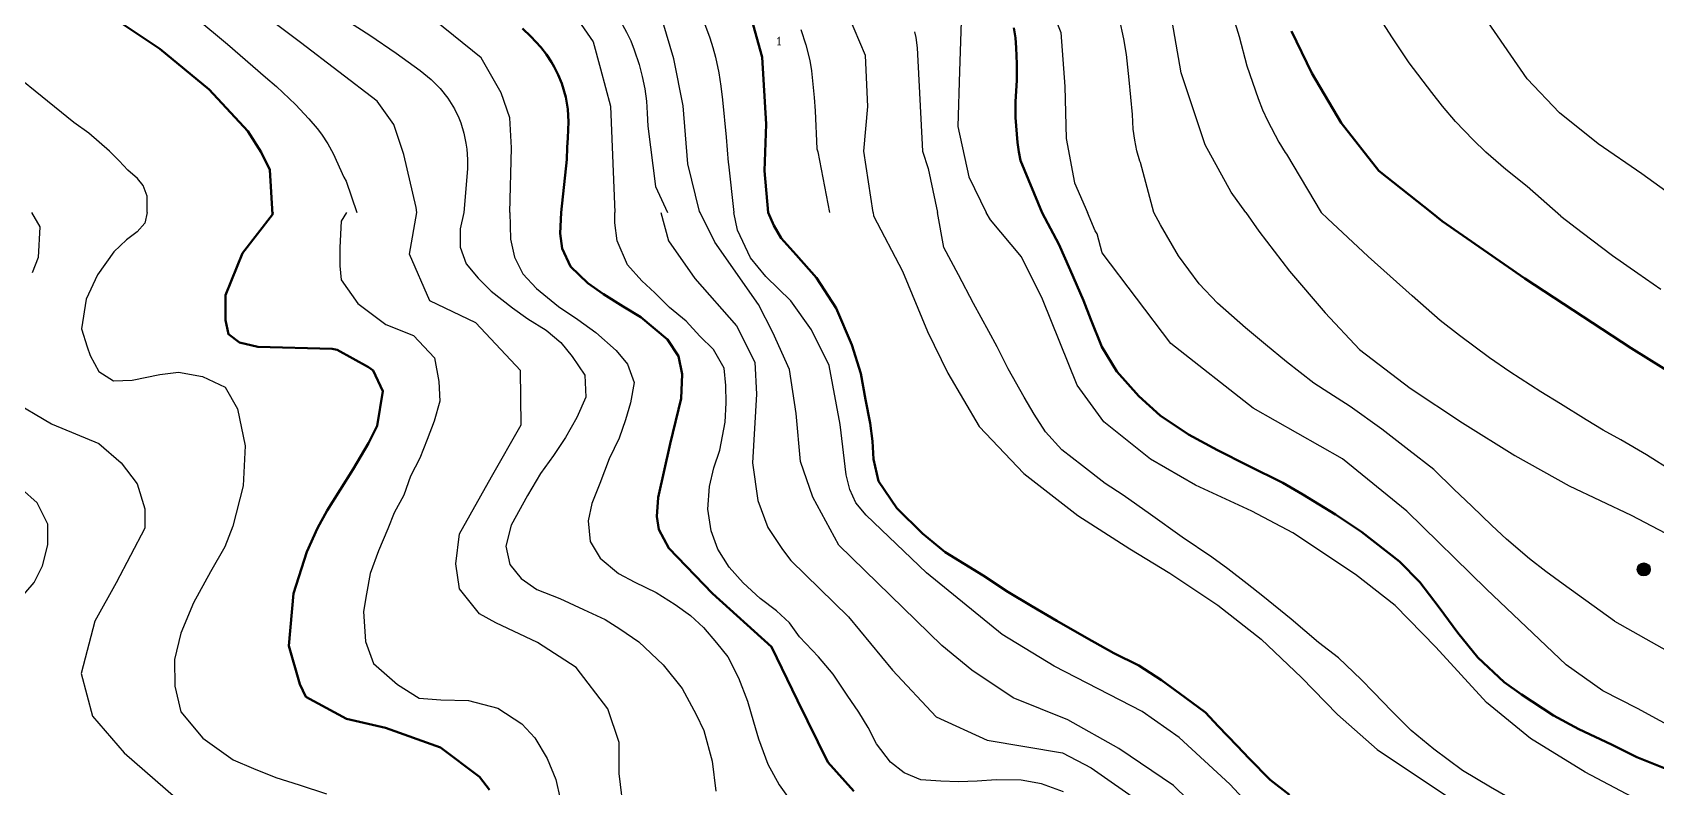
# Model space of a CAD drawing. Header units: metres. Extents: x 549268 to 556659, y 1838059 to 1844558.
# Drawn here: x 551896.4 to 552271.3, y 1841867.3 to 1842041.6 of the extents above; entities that cross this region are included whole.
import ezdxf
from ezdxf.enums import TextEntityAlignment as Align

# ---------------------------------------------------------------- set-up
doc = ezdxf.new("R2010")
doc.units = ezdxf.units.M
doc.header["$LTSCALE"] = 0.8
for name, color, linetype, lineweight in [('1', 7, 'Continuous', 25), ('2', 7, 'Continuous', 53), ('5', 7, 'Continuous', 13)]:
    doc.layers.add(name, color=color, linetype=linetype, lineweight=lineweight)
doc.layers.add('15', color=7, linetype='Continuous')

msp = doc.modelspace()

# ---------------------------------------------------------------- hatches: boundary and pattern name
at = {"layer": '5'}
msp.add_hatch(color=256, dxfattribs=at).paths.add_polyline_path([(552269.9, 1841917.62, 1), (552266.9, 1841917.62, 1)])

# ---------------------------------------------------------------- linework, layer by layer
at = {"layer": '1'}
for points in [[(552003.96, 1842069.42), (552014.21, 1842062.3), (552019.2, 1842058.48), (552022.12, 1842056.02), (552024, 1842054.31), (552026.72, 1842051.56), (552028.26, 1842049.75), (552029.68, 1842047.9), (552031.76, 1842044.87), (552033.56, 1842041.71), (552034.5, 1842039.65), (552035.32, 1842037.56), (552036.42, 1842034.24), (552037.15, 1842031.46), (552037.73, 1842028.62), (552038.13, 1842025.77), (552038.32, 1842022.98), (552038.41, 1842020), (552040.25, 1842006.07), (552043.02, 1842000)], [(552176.49, 1842000), (552173.17, 1842004.76), (552167.14, 1842015.67), (552161.6, 1842032.26), (552156.56, 1842061.04)], [(552249.22, 1841999.21), (552241.49, 1842006.01), (552236.55, 1842010), (552231.94, 1842013.98), (552229.03, 1842016.79), (552224.96, 1842021.05), (552221.93, 1842024.62), (552219.43, 1842027.76), (552214.23, 1842034.61), (552210.37, 1842040.33), (552202.17, 1842053.21)], [(552129.84, 1842051.61), (552133.81, 1842041.6), (552134.72, 1842029.13), (552135.06, 1842017.11), (552136.99, 1842006.85), (552139.93, 1842000)], [(552171.67, 1842051.48), (552174.99, 1842040.7), (552176.74, 1842033.91), (552179.33, 1842026.39), (552180.34, 1842023.76), (552181.52, 1842021.25), (552184.17, 1842016.31), (552185.63, 1842013.89), (552185.88, 1842013.54), (552193.93, 1842000)], [(552276.24, 1842002.97), (552267.97, 1842008.95), (552257.9, 1842015.86), (552248.96, 1842023.04), (552241.49, 1842030.93), (552227.08, 1842051.82)], [(551934.07, 1842044.96), (551941.36, 1842038.91), (551950.2, 1842031.31), (551952.69, 1842029.14), (551957.08, 1842024.95), (551960.21, 1842021.66), (551962.13, 1842019.41), (551963.07, 1842018.16), (551964.53, 1842015.89), (551965.76, 1842013.66), (551968.24, 1842008.22), (551968.77, 1842007.29), (551971.23, 1842000)], [(551985.08, 1842000), (551984.99, 1842001.19), (551982.13, 1842013.46), (551979.8, 1842020.36), (551975.93, 1842025.74), (551958.22, 1842039.3), (551950.21, 1842045.3)], [(551965.92, 1842046.32), (551974.24, 1842040.99), (551980.35, 1842036.84), (551985.87, 1842032.81), (551988.39, 1842030.74), (551990.5, 1842028.66), (551992.27, 1842026.45), (551993.79, 1842024), (551994.78, 1842021.91), (551995.25, 1842020.7), (551995.94, 1842018.39), (551996.44, 1842016.01), (551996.63, 1842014.69), (551996.81, 1842012.3), (551996.81, 1842010.08), (551995.99, 1842000)], [(552021.66, 1842045.43), (552025.83, 1842039.43), (552027.49, 1842033.19), (552029.81, 1842024.58), (552030.86, 1842000)], [(552050.51, 1842000), (552050.4, 1842000.23), (552047.72, 1842011.31), (552046.58, 1842024.66), (552044.44, 1842035.54), (552041.07, 1842046.92)], [(552090.46, 1842000), (552088.32, 1842014.18), (552089.23, 1842024.54), (552088.67, 1842036.27), (552083.5, 1842048.59)], [(552006.55, 1842000), (552006.94, 1842014.99), (552006.61, 1842021.93), (552004.61, 1842027.65), (551999.96, 1842035.71), (551989.22, 1842044.47)], [(552051.5, 1842043.68), (552052.76, 1842040.35), (552053.47, 1842038.14), (552054.09, 1842035.87), (552054.85, 1842032.27), (552055.32, 1842029.22), (552055.69, 1842026.08), (552056.55, 1842017.42), (552057.03, 1842011.58), (552057.08, 1842011.2), (552058.32, 1842000)], [(552073.74, 1842042.25), (552074.93, 1842038.73)], [(552100.02, 1842041.72), (552100.31, 1842040.44), (552100.63, 1842038.07), (552101.9, 1842014.22), (552103.2, 1842010.17), (552105.31, 1842000)], [(552110.82, 1842044.16), (552110.43, 1842032.64), (552110.05, 1842019.88), (552112.55, 1842008.27), (552116.55, 1842000)], [(552155.26, 1842000), (552152.16, 1842011.55), (552152.06, 1842011.86), (552151.36, 1842014.29), (552150.92, 1842016.72), (552150.54, 1842019.25), (552150.34, 1842022.68), (552149.6, 1842030.66), (552148.93, 1842036.5), (552148.35, 1842040.1), (552147.32, 1842044.78)], [(551922.83, 1842000), (551922.82, 1842003.81), (551921.94, 1842006.26), (551920.63, 1842007.85), (551918.41, 1842009.82), (551916.37, 1842011.99), (551914.13, 1842014.17), (551909.41, 1842018.38), (551905.94, 1842020.84), (551885.11, 1842037.58)], [(552074.93, 1842038.73), (552075.84, 1842035.1), (552076.21, 1842032.75), (552076.85, 1842026.59), (552077.07, 1842023.5), (552077.44, 1842014.75), (552077.72, 1842014.07), (552080.41, 1842000)], [(551896.15, 1842000), (551898.07, 1841996.72), (551897.66, 1841989.66), (551896.28, 1841986.12)], [(551922.83, 1842000), (551922.29, 1841997.59), (551920.51, 1841995.6), (551918.06, 1841993.75), (551915.19, 1841990.93), (551911.38, 1841985.65), (551908.8, 1841980.02), (551907.71, 1841973.17), (551909.03, 1841969)], [(551968.9, 1842000), (551967.65, 1841998.05), (551967.33, 1841991.92), (551967.33, 1841987.73), (551967.65, 1841984.51), (551971.51, 1841979.03), (551977.94, 1841974.19), (551984.37, 1841971.61), (551989.19, 1841966.46), (551990.23, 1841961), (551990.4, 1841956.45), (551989.15, 1841951.85), (551987.46, 1841947.59), (551985.77, 1841943.33), (551983.68, 1841939.15), (551982.14, 1841934.78), (551979.9, 1841930.71), (551978.4, 1841927), (551976.3, 1841921.9), (551974.33, 1841916.69), (551973.48, 1841912.01), (551972.82, 1841907.88), (551973.29, 1841901.01), (551975.1, 1841895.89), (551980.67, 1841891.09), (551985.63, 1841887.92), (551990.65, 1841887.51), (551997.07, 1841887.39), (552003.82, 1841885.62), (552009.36, 1841882), (552012.39, 1841878.72), (552015.2, 1841873.98), (552017.24, 1841869.14), (552018.19, 1841864.69)], [(552032.95, 1841860.95), (552031.8, 1841870.47), (552031.8, 1841877.67), (552029.21, 1841885.46), (552021.89, 1841895), (552013, 1841900.76), (552003.36, 1841905.26), (551999.6, 1841907.36), (551995, 1841913.13), (551994.14, 1841918.9), (551995, 1841925.82), (552002.39, 1841938.99), (552009.19, 1841950.99), (552009.05, 1841963.55), (551998.72, 1841974.58), (551988.11, 1841979.61), (551983.39, 1841990.44), (551985.08, 1842000)], [(551995.99, 1842000), (551995.1, 1841996.23), (551995.1, 1841992.05), (551996.5, 1841988.17), (551999.27, 1841984.86), (552002.26, 1841981.84), (552007.18, 1841978.01), (552010.76, 1841975.45), (552015.01, 1841972.85), (552018.37, 1841970), (552020.99, 1841966.8), (552023.88, 1841962.46), (552024.12, 1841957.4), (552022.09, 1841952.7), (552019.41, 1841948.05), (552016.66, 1841943.92), (552013.65, 1841939.76), (552010.63, 1841934.68), (552006.91, 1841927.81), (552005.69, 1841922.96), (552006.61, 1841918.76), (552009.23, 1841915.56), (552012.81, 1841913), (552018.16, 1841910.93), (552023.58, 1841908.34), (552028.57, 1841906.09), (552031.98, 1841903.9), (552036.4, 1841900.92), (552042.02, 1841895.62), (552046.36, 1841890.15), (552049.59, 1841884.15), (552051.36, 1841880.45), (552053.29, 1841873.38), (552054.16, 1841866.43)], [(552006.55, 1842000), (552006.76, 1841993.9), (552007.68, 1841989.7), (552009.59, 1841985.89), (552012.76, 1841982.5), (552017.85, 1841978.3), (552022.27, 1841975.32), (552026.44, 1841972.32), (552031.13, 1841968.2), (552033.75, 1841965), (552035.33, 1841960.75), (552034.48, 1841956.08), (552033.27, 1841952.14), (552031.84, 1841947.91), (552029.55, 1841943.18), (552027.4, 1841937.43), (552025.48, 1841932.88), (552024.68, 1841928.86), (552025.14, 1841924.08), (552027.46, 1841920.19), (552031.69, 1841916.67), (552035.47, 1841914.66), (552040.34, 1841912.26), (552044.73, 1841909.54), (552048.31, 1841906.98), (552051.27, 1841904.22), (552054.32, 1841900.68), (552056.94, 1841897.48), (552059.39, 1841892.56), (552061.49, 1841887.21), (552062.88, 1841882.41), (552064.02, 1841878.51), (552066.19, 1841872.64), (552068.74, 1841867.86), (552071.43, 1841864.15)], [(552057.24, 1841918.16), (552054.63, 1841922.27), (552053.06, 1841926.52), (552052.3, 1841931.52), (552052.69, 1841936.79), (552053.72, 1841941.1), (552055.04, 1841945.19), (552056.33, 1841951.62), (552056.55, 1841956.09), (552056.44, 1841960.12), (552056.07, 1841964.13), (552053.58, 1841968.39), (552050.44, 1841971.52), (552047.28, 1841974.92), (552043.48, 1841978.1), (552040.06, 1841981.46), (552037.1, 1841984.23), (552033.76, 1841987.99), (552031.38, 1841993.53), (552030.81, 1841997.66), (552030.86, 1842000)], [(552041.46, 1842000), (552043.19, 1841993.53), (552049.3, 1841984.83), (552058.94, 1841973.87), (552063.12, 1841965.49), (552063.54, 1841958.06), (552062.59, 1841942.21), (552063.86, 1841933.54), (552066.12, 1841927.3), (552069.51, 1841922.2), (552071.46, 1841919.7), (552084.77, 1841906.7), (552094.9, 1841894.34), (552105.04, 1841883.56), (552116.76, 1841878.17), (552134.19, 1841875.31), (552140.84, 1841871.83), (552152.56, 1841863.58)], [(552073.68, 1841942.53), (552072.73, 1841953.62), (552071.14, 1841963.77), (552067.34, 1841972.33), (552064, 1841978.76), (552053.91, 1841993.19), (552050.51, 1842000)], [(552185.19, 1841854.71), (552172.84, 1841868.02), (552161.11, 1841878.8), (552152.56, 1841884.82), (552132.29, 1841895.29), (552120.25, 1841902.58), (552102.82, 1841916.85), (552088.88, 1841930.16), (552086.47, 1841932.97), (552085.06, 1841936.09), (552084.21, 1841939.49), (552082.87, 1841951.09), (552080.33, 1841964.72), (552076.21, 1841972.96), (552071.46, 1841979.62), (552065.7, 1841985.28), (552062.17, 1841989.53), (552059.14, 1841995.95), (552058.32, 1842000)], [(552090.46, 1842000), (552090.57, 1841999.29), (552097.23, 1841986.5), (552102.99, 1841972.57), (552107.7, 1841962.91), (552114.94, 1841950.59), (552125.24, 1841939.81), (552137.73, 1841930.09), (552149.72, 1841922.38), (552158.98, 1841916.79), (552170.02, 1841909.35), (552180.08, 1841901.53), (552189.35, 1841892.7), (552197.68, 1841884.15), (552206.86, 1841876.08), (552227.94, 1841861.99)], [(552197.94, 1841897.18), (552193.31, 1841900.79), (552187.02, 1841906.14), (552180.48, 1841911.47), (552176.86, 1841914.28), (552172.38, 1841917.77), (552168.65, 1841920.44), (552161.8, 1841925.07), (552154.48, 1841930.3), (552148.18, 1841934.74), (552144.05, 1841937.49), (552138.84, 1841941.54), (552134.07, 1841945.25), (552130.29, 1841949.36), (552127.68, 1841953.47), (552125.37, 1841957.36), (552121.67, 1841963.96), (552119.08, 1841968.99), (552117.2, 1841972.54), (552113.65, 1841979.02), (552110.21, 1841985.65), (552106.79, 1841991.95), (552105.31, 1842000)], [(552265.82, 1841865.03), (552254.86, 1841870.8), (552242.21, 1841878.56), (552232.1, 1841886.89), (552220.38, 1841899.69), (552211.01, 1841909.28), (552201.82, 1841916.44), (552187.39, 1841926.05), (552177.94, 1841931.09), (552164.87, 1841937.11), (552154.52, 1841943.08), (552143.72, 1841951.72), (552137.61, 1841960.16), (552129.55, 1841980.03), (552124.7, 1841989.8), (552117.53, 1841998.37), (552116.55, 1842000)], [(552306.76, 1841864.68), (552282.62, 1841876.99), (552266.92, 1841885.48), (552258.97, 1841889.59), (552250.45, 1841895.61), (552232.07, 1841913.04), (552213.7, 1841931.11), (552198.81, 1841943.16), (552178.22, 1841954.89), (552159.21, 1841969.79), (552143.37, 1841990.72), (552142.19, 1841995.09), (552141.74, 1841995.77), (552139.93, 1842000)], [(552261.67, 1841905.7), (552249.77, 1841914.24), (552245.75, 1841917.13), (552241.98, 1841920.06), (552236.71, 1841924.63), (552233.32, 1841927.73), (552228.7, 1841932.25), (552224.56, 1841936.17), (552219.94, 1841940.69), (552214.16, 1841945.19), (552207.93, 1841950.03), (552200.62, 1841955.26), (552195.65, 1841958.43), (552192.24, 1841960.62), (552189.06, 1841963.09), (552185.88, 1841965.57), (552181.07, 1841969.54), (552176.41, 1841973.4), (552169.94, 1841979.13), (552165.73, 1841983.57), (552161.01, 1841990.03), (552156.84, 1841997.22), (552155.26, 1842000)], [(552176.49, 1842000), (552179.49, 1841995.69), (552186.61, 1841986.46), (552194.82, 1841976.85), (552202.75, 1841968.38), (552214.49, 1841959.47), (552226.51, 1841951.5), (552238.61, 1841943.94), (552251.16, 1841936.94), (552265.49, 1841930.17), (552276.46, 1841924.41), (552287.18, 1841917.45), (552295.83, 1841907.53)], [(552275.13, 1841940.26), (552269.03, 1841944.08), (552263.12, 1841947.52), (552259.05, 1841949.75), (552255.09, 1841952.13), (552249.14, 1841955.83), (552244.61, 1841958.66), (552237.5, 1841963.26), (552232.79, 1841966.46), (552225.88, 1841971.61), (552221.4, 1841975.1), (552214.93, 1841980.82), (552204.79, 1841989.88), (552195.34, 1841998.63), (552193.93, 1842000)], [(552248.35, 1842000), (552249.22, 1841999.21), (552254.14, 1841995.39), (552261.19, 1841990.13), (552267.06, 1841986.03), (552272.35, 1841982.37)], [(551909.03, 1841969), (551909.66, 1841967.01), (551911.68, 1841963.35), (551915.09, 1841961.16), (551919.38, 1841961.3), (551925.75, 1841962.62), (551930.12, 1841963.17), (551935.61, 1841962.15), (551940.88, 1841959.68), (551943.73, 1841954.67), (551945.45, 1841946.14), (551945.03, 1841936.94), (551942.66, 1841927.63), (551940.78, 1841922.82), (551937.45, 1841917.05), (551933.51, 1841909.9), (551930.6, 1841902.87), (551929.13, 1841896.81), (551929.25, 1841890.68), (551930.64, 1841884.72), (551935.71, 1841878.69), (551942.73, 1841873.69), (551947.43, 1841871.66), (551952.52, 1841869.55), (551957.96, 1841867.88), (551964.23, 1841865.79)], [(551891.11, 1841956.94), (551900.73, 1841951.27), (551900.73, 1841951.27), (551900.92, 1841951.19), (551911.71, 1841946.68), (551916.82, 1841942.25), (551920.55, 1841937.35), (551922.28, 1841931.58), (551922.33, 1841927.12), (551915.73, 1841914.5), (551910.74, 1841905.7), (551907.58, 1841893.63), (551910.24, 1841883.72), (551917.52, 1841875.29), (551929.46, 1841864.85)], [(552173.15, 1841854.71), (552159.85, 1841867.7), (552147.18, 1841876.26), (552135.45, 1841882.92), (552122.78, 1841887.99), (552113.28, 1841894.34), (552106.31, 1841900.04), (552082.55, 1841923.19), (552076.53, 1841934.28), (552073.68, 1841942.53)], [(551892.91, 1841910.12), (551896.79, 1841914.59), (551898.69, 1841918.43), (551899.92, 1841923.34), (551899.94, 1841928.09), (551897.49, 1841933), (551893.86, 1841936.23)], [(552134.39, 1841866.26), (552129.33, 1841868.11), (552124.65, 1841868.96), (552118.89, 1841869.03), (552114.49, 1841868.74), (552110.19, 1841868.59), (552106.13, 1841868.74), (552101.51, 1841869.08), (552097.65, 1841870.69), (552094.47, 1841873.16), (552091.21, 1841877.33), (552089.29, 1841881.14), (552087.15, 1841884.66), (552084.44, 1841888.63), (552081.22, 1841893.46), (552077.85, 1841897.48), (552073.49, 1841902.03), (552071.13, 1841905.26), (552068.17, 1841908.03), (552064.41, 1841910.95), (552060.44, 1841914.51), (552057.24, 1841918.16)], [(552261.67, 1841905.7), (552307.67, 1841879.72), (552331.81, 1841870.15), (552354.13, 1841861.94), (552378.72, 1841847.81), (552391.48, 1841840.06), (552410.61, 1841835.51), (552421.99, 1841831.4), (552430.19, 1841822.74), (552437.02, 1841808.61), (552450.76, 1841782.5)], [(552238.5, 1841864.23), (552233.02, 1841867.34), (552226.52, 1841871.23), (552219.9, 1841876.15), (552214.66, 1841880.46), (552210.19, 1841884.87), (552205.98, 1841889.3), (552203.13, 1841892.22), (552197.94, 1841897.18)]]:
    msp.add_lwpolyline(points, dxfattribs=at)
at = {"layer": '2'}
for points in [[(551914.31, 1842161.76), (551909.89, 1842150.45), (551902.53, 1842141.88), (551896.38, 1842131.9), (551890.44, 1842123.38), (551883.05, 1842115.06), (551866.41, 1842099.31), (551863.26, 1842094.72), (551860.44, 1842089.96), (551860.44, 1842086.67), (551864.09, 1842079.12), (551868.07, 1842075.02), (551872.08, 1842071.02), (551880.61, 1842065.09), (551893.6, 1842058.67), (551906.18, 1842051.42), (551915.59, 1842044.56), (551925.78, 1842037.79), (551937.19, 1842028.45), (551946.07, 1842018.85), (551949.17, 1842013.95), (551951.15, 1842009.91), (551951.82, 1841999.54)], [(552066.21, 1842000), (552065.42, 1842009.63), (552065.75, 1842020.44), (552064.86, 1842035.89), (552062.02, 1842046.17)], [(552009.48, 1842042.51), (552011.47, 1842040.65), (552013.71, 1842038.22), (552015.04, 1842036.52), (552016.24, 1842034.73), (552016.83, 1842033.7), (552017.78, 1842031.8), (552018.57, 1842029.83), (552019.51, 1842026.68), (552019.98, 1842023.93), (552020.1, 1842020.97), (552019.96, 1842017.3), (552019.79, 1842015.02), (552019.71, 1842012.27), (552018.43, 1842000)], [(552122.98, 1842042.66), (552123.3, 1842040.38), (552123.49, 1842038.04), (552123.65, 1842034.36), (552123.61, 1842030.58), (552123.33, 1842025.62), (552123.37, 1842021.94), (552123.8, 1842016.17), (552124.07, 1842014.02), (552124.5, 1842012.08), (552129.46, 1841999.94)], [(552219.35, 1842000), (552207.19, 1842009.65), (552198.54, 1842020.76), (552191.79, 1842032.24), (552187.08, 1842041.9)], [(551973.97, 1841946.8), (551975.94, 1841950.81), (551977.28, 1841958.76), (551975, 1841963.53), (551973.99, 1841964.31), (551966.75, 1841968.33), (551965.55, 1841968.57), (551948.37, 1841969.03), (551944.19, 1841970), (551941.62, 1841971.94), (551940.97, 1841975.16), (551940.97, 1841980.96), (551944.83, 1841990.63), (551951.82, 1841999.54), (551951.85, 1842000)], [(552086.03, 1841866.44), (552080.01, 1841873.1), (552073.04, 1841887.37), (552067.02, 1841899.73), (552053.4, 1841912.09), (552043.26, 1841922.56), (552040.96, 1841926.88), (552040.53, 1841929.85), (552040.82, 1841934.25), (552043.58, 1841946.65), (552046.11, 1841957.11), (552046.34, 1841962.74), (552045.49, 1841966.85), (552042.95, 1841970.68), (552036.84, 1841975.84), (552032.74, 1841978.33), (552028.21, 1841981.16), (552024.62, 1841983.72), (552020.62, 1841987.53), (552018.68, 1841991.74), (552018.18, 1841995.22), (552018.43, 1842000)], [(552066.21, 1842000), (552067.54, 1841997.03), (552069.25, 1841994.12), (552072.67, 1841990.24), (552077.38, 1841984.95), (552081.91, 1841977.94), (552085.58, 1841969.51), (552087.59, 1841962.84), (552088.73, 1841956.84), (552089.8, 1841951.36), (552090.32, 1841947.24), (552090.57, 1841943.09), (552091.73, 1841938.01), (552095.91, 1841931.74), (552101.86, 1841925.95), (552107.1, 1841921.64), (552115.88, 1841916.2), (552121.57, 1841912.47), (552127.08, 1841909.11), (552132.85, 1841905.78), (552139.75, 1841901.81), (552146.07, 1841898.29), (552151.78, 1841895.47), (552157.03, 1841892.08), (552162.5, 1841888.06), (552167.24, 1841884.6), (552170.12, 1841881.43), (552174.48, 1841876.88), (552177.32, 1841873.97), (552182.11, 1841869.08), (552186.6, 1841865.59)], [(552274.87, 1841871.06), (552266.76, 1841874.26), (552260.92, 1841877.22), (552253.43, 1841880.73), (552247.54, 1841883.91), (552240.15, 1841888.74), (552236.13, 1841891.63), (552230.07, 1841897.28), (552225.44, 1841902.97), (552221.18, 1841908.84), (552216.66, 1841914.68), (552212.01, 1841919.45), (552203.19, 1841926.32), (552197.21, 1841930.28), (552189.7, 1841934.96), (552185.05, 1841937.64), (552176.98, 1841941.6), (552170, 1841945.17), (552163.28, 1841948.77), (552156.72, 1841953.18), (552151.85, 1841957.66), (552146.71, 1841963.29), (552143.25, 1841969), (552140.76, 1841975.35), (552139.04, 1841979.71), (552135.94, 1841986.77), (552133.37, 1841992.72), (552129.46, 1841999.94), (552129.42, 1842000)], [(552463.4, 1841864.6), (552451.62, 1841871.45), (552426.94, 1841881.4), (552413.84, 1841885.13), (552404.37, 1841888.77), (552395.02, 1841893.05), (552382.25, 1841897.68), (552356.85, 1841904.76), (552347.87, 1841909.21), (552338.4, 1841915.42), (552323.32, 1841927.15), (552314.62, 1841933.46), (552292.24, 1841950.64), (552279.95, 1841959.73), (552265.48, 1841968.69), (552240.9, 1841984.81), (552221.87, 1841998), (552219.35, 1842000)], [(552001.87, 1841866.77), (551999.56, 1841869.72), (551990.54, 1841876.5), (551977.91, 1841881.02), (551968.84, 1841883.14), (551959.51, 1841888.19), (551958.1, 1841891.13), (551955.57, 1841900.02), (551956.65, 1841912.09), (551959.73, 1841921.68), (551962.16, 1841927.17), (551964.38, 1841931.21), (551970.45, 1841940.78), (551973.97, 1841946.8)]]:
    msp.add_lwpolyline(points, dxfattribs=at)
at = {"layer": '5', "lineweight": 25}
msp.add_circle((552268.4, 1841917.62), 1.5, dxfattribs=at)

# ---------------------------------------------------------------- texts
at = {"layer": '15', "width": 0.75}
msp.add_text('1', height=2, dxfattribs=at).set_placement((552068.74, 1842038.6), align=Align.CENTER)

doc.saveas('drawing.dxf')
